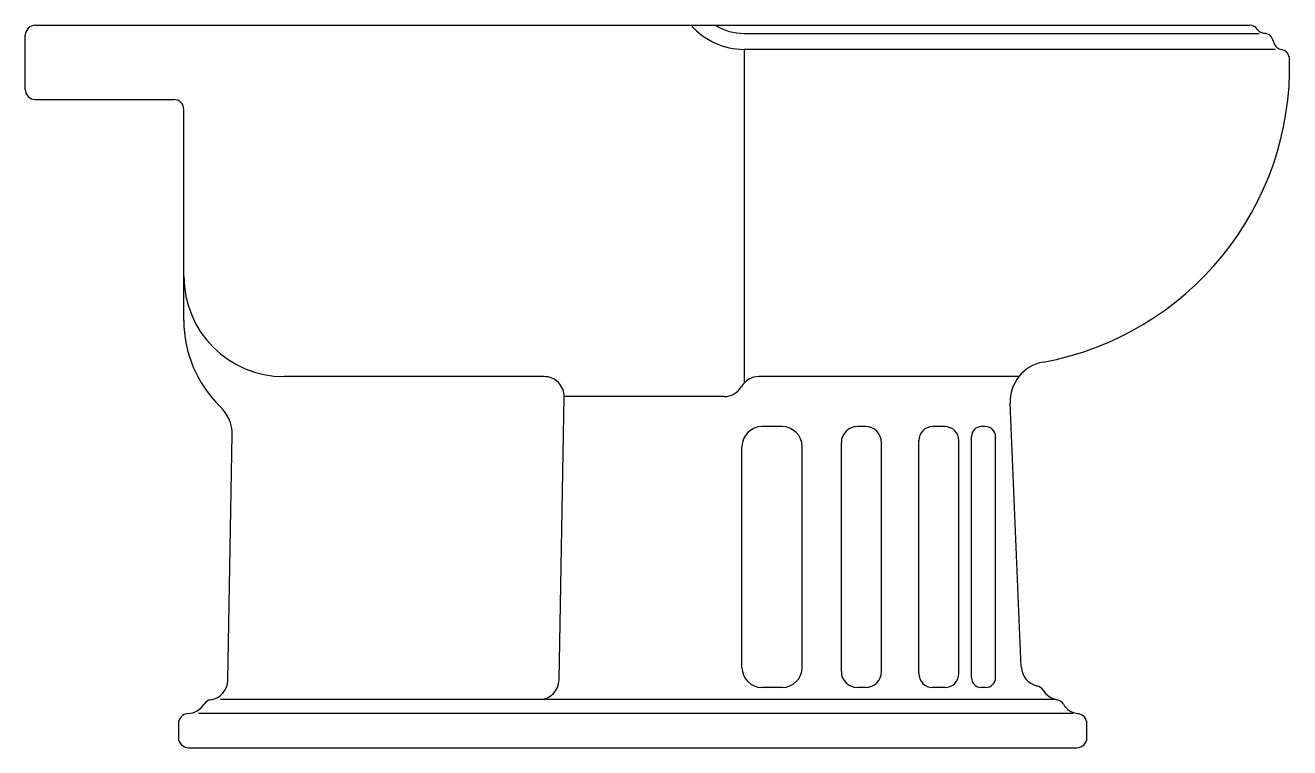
# Model space of a CAD drawing. Extents: x 633 to 1263, y 1766 to 2126.
import ezdxf

# ---------------------------------------------------------------- set-up
doc = ezdxf.new("R2010")
doc.units = 0
doc.header["$LTSCALE"] = 50
doc.layers.add('FINA', color=6, linetype='CONTINUOUS')
doc.layers.add('GROSSA', color=3, linetype='CONTINUOUS')

msp = doc.modelspace()

# ---------------------------------------------------------------- linework, layer by layer
at = {"layer": 'FINA', "color": 0, "linetype": 'CONTINUOUS'}
for p, q in [((991.53, 2121.67), (1248.21, 2121.67)), ((1256.07, 2113.71), (991.53, 2113.71)), ((991.53, 2113.71), (991.53, 1947.48)), ((891.86, 1950.67), (762.33, 1950.67)), ((1128.45, 1950.67), (998.85, 1950.67)), ((981.53, 1940.67), (901.86, 1940.67)), ((899.29, 1799.55), (901.86, 1940.49)), ((1010.42, 1925.75), (1000.42, 1925.75)), ((1051.95, 1925.75), (1047.95, 1925.75)), ((1091.52, 1925.75), (1085.52, 1925.75)), ((1111.79, 1925.75), (1109.79, 1925.75)), ((990.42, 1805.72), (990.42, 1915.75)), ((1020.42, 1805.72), (1020.42, 1915.75)), ((1039.95, 1803.72), (1039.95, 1917.75)), ((1059.95, 1803.72), (1059.95, 1917.75)), ((1078.52, 1802.72), (1078.52, 1918.75)), ((1098.52, 1802.72), (1098.52, 1918.75)), ((1104.79, 1800.72), (1104.79, 1920.75)), ((1116.79, 1800.72), (1116.79, 1920.75)), ((1010.42, 1795.72), (1000.42, 1795.72)), ((1051.95, 1795.72), (1047.95, 1795.72)), ((1091.52, 1795.72), (1085.52, 1795.72)), ((1111.79, 1795.72), (1109.79, 1795.72)), ((1146.86, 1789.73), (730.52, 1789.73)), ((1155.47, 1782.73), (719.56, 1782.73))]:
    msp.add_line(p, q, dxfattribs=at)
for centre, radius, start, end in [((991.53, 2148.71), 35, 221.05157, 269.92716), ((991.53, 2148.71), 27.04, 238.21981, 269.9088), ((762.33, 2000.67), 50, 180, 270), ((891.86, 1940.67), 10, 358.95835, 90), ((998.85, 1940.67), 10, 90, 150), ((981.53, 1950.67), 10, 270, 330), ((1000.42, 1915.75), 10, 90, 180), ((1010.42, 1915.75), 10, 0, 90), ((1047.95, 1917.75), 8, 90, 180), ((1051.95, 1917.75), 8, 0, 90), ((1085.52, 1918.75), 7, 90, 180), ((1091.52, 1918.75), 7, 0, 90), ((1109.79, 1920.75), 5, 90, 180), ((1111.79, 1920.75), 5, 0, 90), ((1000.42, 1805.72), 10, 180, 270), ((1010.42, 1805.72), 10, 270, 0), ((1047.95, 1803.72), 8, 180, 270), ((1051.95, 1803.72), 8, 270, 0), ((1085.52, 1802.72), 7, 180, 270), ((1091.52, 1802.72), 7, 270, 0), ((889.3, 1799.73), 10, 270, 358.95835), ((1109.79, 1800.72), 5, 180, 270), ((1111.79, 1800.72), 5, 270, 360)]:
    msp.add_arc(centre, radius, start, end, dxfattribs=at)
at = {"layer": 'GROSSA', "color": 0, "linetype": 'CONTINUOUS'}
for p, q in [((638.33, 2125.73), (1243.33, 2125.73)), ((633.33, 2093.73), (633.33, 2120.73)), ((638.33, 2088.73), (707.33, 2088.73)), ((712.33, 1978.66), (712.33, 2083.73)), ((1129.63, 1805.94), (1124.1, 1937.35)), ((734.26, 1799.36), (736.49, 1921.8)), ((709.65, 1777.73), (709.65, 1770.73)), ((1162.33, 1770.73), (1162.33, 1777.73)), ((714.65, 1765.73), (1157.33, 1765.73))]:
    msp.add_line(p, q, dxfattribs=at)
for centre, radius, start, end in [((638.33, 2120.73), 5, 90.00133, 179.99867), ((1243.33, 2120.73), 5, 36.48216, 89.5147), ((1251.37, 2126.67), 5, 216.48045, 264.03805), ((1250.33, 2116.73), 5, 10.55087, 84.01589), ((1260.16, 2118.56), 5, 190.5479, 259.4521), ((1258.33, 2108.73), 5, 1.31484, 79.44595), ((1113.37, 2105.4), 150, 280.40989, 1.31636), ((638.33, 2093.73), 5, 180.00133, 269.99867), ((707.33, 2083.73), 5, 0.00133, 89.99867), ((772.33, 1978.73), 60, 179.99981, 225.7394), ((1144.08, 1938.19), 20, 100.4089, 182.41069), ((716.49, 1921.43), 20, 1.04344, 45.73997), ((1139.63, 1806.36), 10, 182.41056, 257.29809), ((724.27, 1799.54), 10, 279.16095, 358.95844), ((1136.33, 1791.73), 5, 30.99926, 77.30253), ((726.65, 1784.73), 5, 99.15516, 147.84243), ((1149.19, 1799.45), 10, 210.99937, 259.01211), ((1146.33, 1784.73), 5, 31.76226, 79.00317), ((713.95, 1792.72), 10, 272.66797, 327.84162), ((1159.08, 1792.62), 10, 211.76682, 263.2813), ((714.65, 1777.73), 5, 92.66471, 179.99847), ((1157.33, 1777.73), 5, 0.00018, 83.30477), ((714.65, 1770.73), 5, 180.00133, 269.99867), ((1157.33, 1770.73), 5, 270.00133, 359.99867)]:
    msp.add_arc(centre, radius, start, end, dxfattribs=at)

doc.saveas('drawing.dxf')
